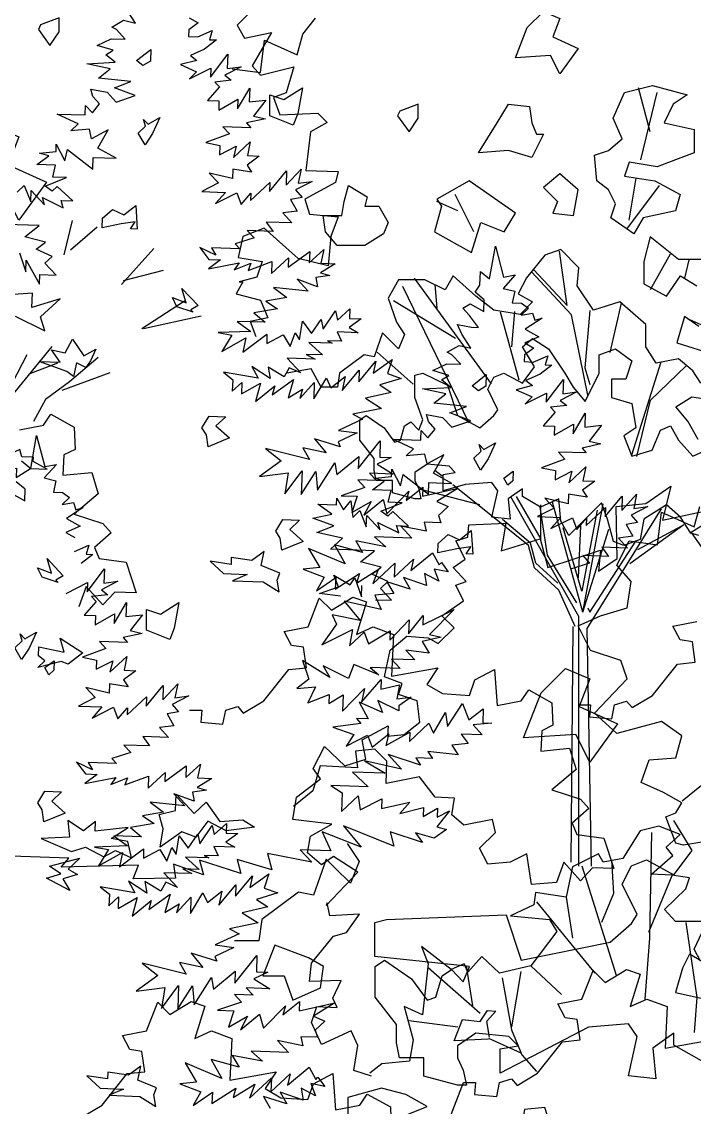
# Model space of a CAD drawing. Header units: inches. Extents: x -11 to 128, y 7 to 56.
# Drawn here: x 32.857 to 33.2, y 22.278 to 22.833 of the extents above; entities that cross this region are included whole.
import ezdxf

# ---------------------------------------------------------------- set-up
doc = ezdxf.new("R2010")
doc.units = ezdxf.units.IN
doc.header["$MEASUREMENT"] = 0
doc.layers.add('CAY', color=94, linetype='Continuous')
doc.layers.add('CAY-3', color=61, linetype='Continuous')
picture_1 = doc.add_image_def('image1.jpg', size_in_pixel=(1680, 1093))

# ---------------------------------------------------------------- blocks, each defined once
blk = doc.blocks.new('A$C76451831')
at = {"layer": 'CAY'}
for p, q in [((890.9, 1611.3), (946.3, 1586.5)), ((5943, 1269.4), (5949.7, 1306.8)), ((5949.7, 1306.8), (5958.9, 1271.5)), ((5931.9, 1262.1), (5932.4, 1277.9)), ((5932.4, 1277.9), (5943, 1269.4)), ((5972.1, 1273.8), (5958.5, 1258.4)), ((5958.9, 1271.5), (5972.1, 1273.8)), ((5926.6, 1254.1), (5931.9, 1262.1)), ((5936.7, 1245.6), (5926.6, 1254.1)), ((5958.5, 1258.4), (5971.5, 1255.2)), ((5971.5, 1255.2), (5968.8, 1242.2)), ((5912.4, 1236), (5920.7, 1241.1)), ((5920.7, 1241.1), (5936.3, 1232.4)), ((5936.3, 1232.4), (5936.7, 1245.6)), ((5968.8, 1242.2), (5979.2, 1241.8)), ((5979.2, 1241.8), (5987.1, 1236.1)), ((5920.2, 1227.6), (5912.4, 1236)), ((5930.2, 1214.1), (5920.2, 1227.6)), ((5987.1, 1236.1), (5978.7, 1228.2)), ((5978.7, 1228.2), (5991.9, 1230.5)), ((6002.6, 1224.7), (5983.6, 1212.2)), ((5991.9, 1230.5), (5994.4, 1222.3)), ((5994.4, 1222.3), (6002.6, 1224.7)), ((5906.3, 1217.6), (5922.5, 1214.3)), ((5911.3, 1206.6), (5906.3, 1217.6)), ((5922.5, 1214.3), (5930.2, 1214.1)), ((5983.6, 1212.2), (5999.1, 1203.5)), ((5921.6, 1190.3), (5911.3, 1206.6)), ((5999.1, 1203.5), (5983, 1196.4)), ((5894.8, 1185.8), (5908.2, 1193.5)), ((5908.2, 1193.5), (5921.6, 1190.3)), ((5993.3, 1190.6), (5982.6, 1182.8)), ((5983, 1196.4), (5993.3, 1190.6)), ((5900.1, 1182.9), (5894.8, 1185.8)), ((5910.1, 1172.2), (5900.1, 1182.9)), ((5982.6, 1182.8), (5982.3, 1175.1)), ((5982.3, 1175.1), (5992.7, 1174.7)), ((5992.7, 1174.7), (6009.3, 1181.8)), ((6009.3, 1181.8), (6006.2, 1171.5)), ((5878.2, 1165.1), (5894.3, 1172.7)), ((5896.6, 1159.5), (5878.2, 1165.1)), ((5894.3, 1172.7), (5910.1, 1172.2)), ((6013.9, 1171.3), (6000.4, 1160.8)), ((6006.2, 1171.5), (6013.9, 1171.3)), ((5888.2, 1154.3), (5896.6, 1159.5)), ((5898.8, 1145.8), (5888.2, 1154.3)), ((6000.4, 1160.8), (5984.3, 1153.7)), ((5984.3, 1153.7), (5991.8, 1148)), ((6007.4, 1128.9), (6026.9, 1154.9)), ((6026.9, 1154.9), (6026.3, 1138.6)), ((5866.6, 1144.2), (5898.8, 1145.8)), ((5893.1, 1138.3), (5866.6, 1144.2)), ((5879.6, 1127.9), (5893.1, 1138.3)), ((5991.8, 1148), (5973, 1143.2)), ((5973, 1143.2), (5991.3, 1134.9)), ((5983.3, 1127), (6007.8, 1139.3)), ((6007.8, 1139.3), (6007.4, 1128.9)), ((6042.3, 1140.8), (6023.3, 1131)), ((6026.3, 1138.6), (6042.3, 1140.8)), ((5916.6, 1123.9), (5879.6, 1127.9)), ((5991.3, 1134.9), (5983.3, 1127)), ((6030.9, 1125.3), (6012.2, 1123.3)), ((6023.3, 1131), (6030.9, 1125.3)), ((5435.2, 1102.7), (5443.6, 1115.3)), ((5443.6, 1115.3), (5470, 1100.6)), ((5871, 1115), (5889.4, 1111.7)), ((5873.4, 1106.8), (5871, 1115)), ((5897.8, 1116.8), (5916.6, 1123.9)), ((5921.5, 1107.8), (5897.8, 1116.8)), ((6017.4, 1117.6), (6003.8, 1102.2)), ((6012.2, 1123.3), (6017.4, 1117.6)), ((6037.9, 1092.9), (6051.8, 1116.4)), ((6051.8, 1116.4), (6051.3, 1100.6)), ((4333.2, 1082.7), (4347.4, 1101.2)), ((5407.8, 1097.4), (5435.2, 1102.7)), ((5470, 1100.6), (5471.1, 1075.2)), ((5880.8, 1098.4), (5873.4, 1106.8)), ((5889.4, 1111.7), (5899.9, 1100.4)), ((5899.9, 1100.4), (5921.5, 1107.8)), ((6003.8, 1102.2), (6016.9, 1101.8)), ((6016.5, 1091.4), (6038.3, 1103.8)), ((6016.9, 1101.8), (6016.5, 1091.4)), ((6038.3, 1103.8), (6037.9, 1092.9)), ((6051.3, 1100.6), (6070.4, 1102.6)), ((6070.4, 1102.6), (6056.2, 1084.5)), ((5420.6, 1053.6), (5427.3, 1091)), ((5427.3, 1091), (5436.5, 1055.8)), ((5864.5, 1085.8), (5864.9, 1096.7)), ((5864.9, 1096.7), (5872.8, 1088.2)), ((5872.8, 1088.2), (5880.8, 1098.4)), ((4284.9, 1039.1), (4289.6, 1076)), ((4289.6, 1076), (4326.6, 1059.5)), ((4326.6, 1059.5), (4333.2, 1082.7)), ((5856.5, 1075.7), (5832.8, 1086.9)), ((5832.8, 1086.9), (5864.5, 1085.8)), ((5848, 1067.8), (5856.5, 1075.7)), ((6069.6, 1081.4), (6048.2, 1076.7)), ((6048.2, 1076.7), (6053, 1071.1)), ((6056.2, 1084.5), (6069.6, 1081.4)), ((5458.4, 1068.9), (5457.3, 1045.7)), ((5471.1, 1075.2), (5458.4, 1068.9)), ((5869.4, 1069.8), (5848, 1067.8)), ((5871.7, 1058.8), (5869.4, 1069.8)), ((5890.7, 1069), (5871.7, 1058.8)), ((5879.1, 1048.1), (5890.7, 1069)), ((6028.7, 1064.2), (6002.1, 1054.3)), ((6053, 1071.1), (6021.3, 1072.2)), ((6021.3, 1072.2), (6028.7, 1064.2)), ((5410, 1062.2), (5420.6, 1053.6)), ((5449.8, 1058.1), (5436.1, 1042.7)), ((5436.5, 1055.8), (5449.8, 1058.1)), ((5831.4, 1044.3), (5831.6, 1052.5)), ((5831.6, 1052.5), (5841.4, 1033.6)), ((6002.1, 1054.3), (6017.8, 1051)), ((6017.8, 1051), (6017.5, 1040.6)), ((6033.2, 1037.3), (6052.4, 1055.2)), ((6052.4, 1055.2), (6049.1, 1039.5)), ((4252.7, 1043.4), (4284.9, 1039.1)), ((5436.1, 1042.7), (5449.1, 1039.5)), ((5449.1, 1039.5), (5446.4, 1026.4)), ((5457.3, 1045.7), (5490, 1048.9)), ((5490, 1048.9), (5497.4, 1024.6)), ((5809.5, 1029.2), (5823, 1039.2)), ((5812.7, 1042.3), (5831.4, 1044.3)), ((5823, 1039.2), (5812.7, 1042.3)), ((5841.4, 1033.6), (5844.6, 1046.6)), ((5844.6, 1046.6), (5873.3, 1024.3)), ((5900, 1036.5), (5879.1, 1048.1)), ((6017.5, 1040.6), (6036.4, 1050.3)), ((6036.4, 1050.3), (6033.2, 1037.3)), ((6062.7, 1039), (6048.8, 1028.6)), ((6049.1, 1039.5), (6062.7, 1039)), ((5414.3, 1029.8), (5404.2, 1038.3)), ((5413.9, 1016.7), (5414.3, 1029.8)), ((5446.4, 1026.4), (5456.8, 1026.1)), ((5456.8, 1026.1), (5464.8, 1020.4)), ((5830.8, 1028.5), (5809.5, 1029.2)), ((5827.6, 1015), (5830.8, 1028.5)), ((5873.3, 1024.3), (5873.7, 1037.4)), ((5873.7, 1037.4), (5900, 1036.5)), ((6048.8, 1028.6), (6053.9, 1020.7)), ((4728.3, 971.5), (4715.1, 1021.6)), ((4717.8, 939.8), (4736.3, 1016.3)), ((5398.3, 1025.4), (5413.9, 1016.7)), ((5464.8, 1020.4), (5456.3, 1012.5)), ((5456.3, 1012.5), (5469.5, 1014.7)), ((5469.5, 1014.7), (5472, 1006.5)), ((5497.4, 1024.6), (5470, 1001.4)), ((5768.6, 1012.1), (5768.9, 1019.8)), ((5768.9, 1019.8), (5776.6, 1006.4)), ((5776.6, 1006.4), (5785.1, 1016.5)), ((5785.1, 1016.5), (5787.1, 997.8)), ((5819.1, 1004.9), (5843.5, 1014.5)), ((5843.5, 1014.5), (5827.6, 1015)), ((6005.9, 1019.7), (6016.3, 1008.4)), ((6032.4, 1013.3), (6005.9, 1019.7)), ((6032.8, 1024.2), (6032.4, 1013.3)), ((6053.9, 1020.7), (6032.8, 1024.2)), ((6074.5, 998.7), (6093.9, 1022)), ((6093.3, 1005.7), (6110.2, 1024.2)), ((6093.9, 1022), (6093.3, 1005.7)), ((6110.2, 1024.2), (6107, 1008)), ((5480.2, 1008.9), (5461.2, 996.5)), ((5470, 1001.4), (5502.7, 990.9)), ((5472, 1006.5), (5480.2, 1008.9)), ((5741.8, 996.7), (5763.2, 1001.4)), ((5747.3, 1012.8), (5768.6, 1012.1)), ((5763.2, 1001.4), (5747.3, 1012.8)), ((5787.1, 997.8), (5795.1, 1005.7)), ((5795.1, 1005.7), (5802.6, 986.9)), ((5827.1, 999.2), (5819.1, 1004.9)), ((5832.7, 1004.4), (5827.1, 999.2)), ((5850.7, 987.9), (5832.7, 1004.4)), ((6016.3, 1008.4), (5997.4, 998.7)), ((6052.8, 988.6), (6074.8, 1009.1)), ((6074.8, 1009.1), (6074.5, 998.7)), ((6122.9, 1010.1), (6104, 1000.4)), ((6107, 1008), (6122.9, 1010.1)), ((5461.2, 996.5), (5476.8, 987.8)), ((5502.7, 990.9), (5512.2, 980.3)), ((5765.5, 988.2), (5741.8, 996.7)), ((5802.6, 986.9), (5803.1, 1000)), ((5803.1, 1000), (5818.4, 983.6)), ((5818.4, 983.6), (5815.9, 991.8)), ((5815.9, 991.8), (5839.5, 980.1)), ((5997.4, 998.7), (6024.1, 997.7)), ((6024.1, 997.7), (6012.8, 985)), ((6012.8, 985), (6037.3, 997.3)), ((6037.3, 997.3), (6042.2, 983.9)), ((6042.2, 983.9), (6053.1, 996.7)), ((6053.1, 996.7), (6052.8, 988.6)), ((6111.4, 992), (6098.2, 989.7)), ((6098.2, 989.7), (6105.9, 976.3)), ((6104, 1000.4), (6111.4, 992)), ((5476.8, 987.8), (5460.6, 980.6)), ((5460.6, 980.6), (5470.9, 974.8)), ((5512.2, 980.3), (5493.2, 963.4)), ((5746.2, 980.7), (5765.5, 988.2)), ((5775.4, 974.2), (5746.2, 980.7)), ((5839.5, 980.1), (5837.1, 988.4)), ((5837.1, 988.4), (5850.7, 987.9)), ((5470.3, 959), (5486.9, 966.1)), ((5486.9, 966.1), (5483.8, 955.8)), ((5761.9, 961.5), (5775.4, 974.2)), ((6105.9, 976.3), (6089.5, 974.1)), ((6089.5, 974.1), (6099.9, 962.9)), ((5491.5, 955.5), (5478, 945.1)), ((5483.8, 955.8), (5491.5, 955.5)), ((5493.2, 963.4), (5498.5, 950.8)), ((5812.1, 959.8), (5761.9, 961.5)), ((5795.8, 947.2), (5812.1, 959.8)), ((6078.3, 953.2), (6048.9, 954.2)), ((6048.9, 954.2), (6056.8, 945.8)), ((6070.5, 963.9), (6078.3, 953.2)), ((6099.9, 962.9), (6070.5, 963.9)), ((5498.5, 950.8), (5529.1, 946.6)), ((5529.1, 946.6), (5540.7, 911.8)), ((5819.6, 940.9), (5795.8, 947.2)), ((5808.9, 933.2), (5819.6, 940.9)), ((6056.8, 945.8), (6035.2, 938.9)), ((5485, 913.1), (5504.5, 939.2)), ((5504.5, 939.2), (5503.9, 922.9)), ((5770.8, 918.6), (5765.8, 931.9)), ((5765.8, 931.9), (5784.4, 920.9)), ((5784.4, 920.9), (5789.7, 928.8)), ((5789.7, 928.8), (5797.1, 907.3)), ((5827.2, 924.8), (5808.9, 933.2)), ((4704.6, 871.1), (4712.5, 918.7)), ((5460.9, 911.2), (5485.4, 923.5)), ((5483.7, 919.1), (5475.3, 895.9)), ((5502.7, 898.1), (5483.7, 919.1)), ((5485.4, 923.5), (5485, 913.1)), ((5519.9, 925), (5501, 915.3)), ((5501, 915.3), (5508.5, 909.6)), ((5503.9, 922.9), (5519.9, 925)), ((5749.2, 911.2), (5770.8, 918.6)), ((5797.1, 907.3), (5797.6, 920.4)), ((5818.7, 916.9), (5827.2, 924.8)), ((5831.4, 903.4), (5818.7, 916.9)), ((4701.9, 860.6), (4738.9, 910.7)), ((5508.5, 909.6), (5489.8, 907.5)), ((5489.8, 907.5), (5495.1, 901.9)), ((5516.4, 912.8), (5502.7, 898.1)), ((5540.7, 911.8), (5516.4, 912.8)), ((5773.1, 908.1), (5749.2, 911.2)), ((5812.9, 904), (5831.4, 903.4)), ((4509.3, 881.7), (4485.5, 892.2)), ((4527.8, 857.9), (4506.6, 900.2)), ((5495.1, 901.9), (5481.4, 886.5)), ((5515.5, 877.1), (5529.5, 900.7)), ((5529.5, 900.7), (5528.9, 884.8)), ((5481.4, 886.5), (5494.5, 886)), ((5494.1, 875.6), (5515.9, 888)), ((5494.5, 886), (5494.1, 875.6)), ((5515.9, 888), (5515.5, 877.1)), ((5528.9, 884.8), (5548, 886.9)), ((5548, 886.9), (5533.8, 868.8)), ((5547.3, 865.6), (5525.8, 860.9)), ((5533.8, 868.8), (5547.3, 865.6)), ((5498.9, 856.4), (5506.3, 848.5)), ((5530.6, 855.3), (5498.9, 856.4)), ((5525.8, 860.9), (5530.6, 855.3)), ((4728.3, 851.9), (4721.2, 824)), ((4760.5, 826.3), (4728.3, 851.9)), ((5506.3, 848.5), (5479.7, 838.5)), ((4608.4, 831), (4587.6, 805.5)), ((4626.9, 837.7), (4608.4, 831)), ((4634, 774), (4625.3, 835.7)), ((4647.3, 816.9), (4626.9, 837.7)), ((4728.6, 791.9), (4751.7, 832.8)), ((5479.7, 838.5), (5495.4, 835.2)), ((5495.4, 835.2), (5495.1, 824.8)), ((5495.1, 824.8), (5514, 834.6)), ((5510.8, 821.5), (5530, 839.5)), ((5514, 834.6), (5510.8, 821.5)), ((5530, 839.5), (5526.8, 823.7)), ((4645.4, 796.4), (4647.3, 816.9)), ((4721.2, 824), (4721.2, 798.4)), ((4804.6, 826.3), (4760.5, 826.3)), ((4768, 805.1), (4772.9, 825.9)), ((5540.3, 823.2), (5526.4, 812.8)), ((5526.8, 823.7), (5540.3, 823.2)), ((4547.7, 684.5), (4460.2, 805.1)), ((4504.2, 807.8), (4495.2, 791.7)), ((4529.8, 784.6), (4504.2, 807.8)), ((4587.6, 805.5), (4578.1, 787)), ((4638.7, 763.4), (4593.5, 812.2)), ((4595.8, 814.5), (4634, 774)), ((4746.8, 784.6), (4762.9, 807.8)), ((4762.9, 807.8), (4781.4, 796.4)), ((5510, 797.5), (5483.5, 803.9)), ((5483.5, 803.9), (5494, 792.7)), ((5510.4, 808.4), (5510, 797.5)), ((5531.5, 805), (5510.4, 808.4)), ((5526.4, 812.8), (5531.5, 805)), ((5552.1, 782.9), (5571.5, 806.3)), ((5570.9, 790), (5587.9, 808.4)), ((5571.5, 806.3), (5570.9, 790)), ((5587.9, 808.4), (5584.6, 792.2)), ((4442.1, 803.1), (4430.3, 782.3)), ((4472, 803.1), (4442.1, 803.1)), ((4522.3, 639.8), (4446.8, 795.6)), ((4495.2, 791.7), (4472, 803.1)), ((4485.8, 770.9), (4483.8, 797.9)), ((4663.8, 768.5), (4645.4, 796.4)), ((4721.2, 798.4), (4746.8, 784.6)), ((5494, 792.7), (5475, 782.9)), ((5530.4, 772.8), (5552.4, 793.3)), ((5552.4, 793.3), (5552.1, 782.9)), ((5600.5, 794.4), (5581.6, 784.6)), ((5584.6, 792.2), (5600.5, 794.4)), ((4430.3, 782.3), (4439.8, 754.7)), ((4507, 736.3), (4436.2, 779.1)), ((4550.6, 768.5), (4529.8, 784.6)), ((4578.1, 787), (4594.3, 777.9)), ((5475, 782.9), (5501.7, 782)), ((5501.7, 782), (5490.4, 769.2)), ((5490.4, 769.2), (5514.9, 781.5)), ((5514.9, 781.5), (5519.8, 768.2)), ((5519.8, 768.2), (5530.7, 781)), ((5530.7, 781), (5530.4, 772.8)), ((5581.6, 784.6), (5589, 776.2)), ((4580.5, 763.8), (4550.6, 768.5)), ((4571.1, 726.8), (4574.5, 766.9)), ((4594.3, 777.9), (4580.5, 763.8)), ((4659.9, 768.1), (4654, 702.8)), ((4693.7, 777.9), (4663.8, 768.5)), ((4682.7, 720.5), (4695.7, 776.4)), ((4723.6, 752.4), (4693.7, 777.9)), ((5589, 776.2), (5575.8, 773.9)), ((5575.8, 773.9), (5583.5, 760.5)), ((4439.8, 754.7), (4448.8, 741)), ((4579.1, 689), (4557.9, 766.3)), ((4657.5, 671.8), (4638.7, 763.4)), ((4767.6, 761.4), (4758.6, 731.5)), ((4783.7, 750), (4767.6, 761.4)), ((5583.5, 760.5), (5567.1, 758.4)), ((5567.1, 758.4), (5577.6, 747.1)), ((4423.7, 742.9), (4414.2, 715.4)), ((4430.3, 736.3), (4423.7, 742.9)), ((4723.6, 726.8), (4723.6, 752.4)), ((5577.6, 747.1), (5548.1, 748.2)), ((5548.1, 748.2), (5555.9, 737.5)), ((4442.1, 724.5), (4430.3, 736.3)), ((4448.8, 741), (4442.1, 724.5)), ((4758.6, 731.5), (4802.2, 717.8)), ((5534.4, 730.1), (5512.8, 723.1)), ((5526.5, 738.5), (5534.4, 730.1)), ((5555.9, 737.5), (5526.5, 738.5)), ((4402.8, 717.8), (4374.9, 696.9)), ((4414.2, 715.4), (4402.8, 717.8)), ((4458.8, 684.4), (4417.8, 720.8)), ((4735.4, 708.3), (4723.6, 726.8)), ((5472.8, 719.1), (5482.8, 705.6)), ((5491.1, 710.3), (5472.8, 719.1)), ((5518.1, 717.5), (5485.9, 718.6)), ((5485.9, 718.6), (5491.1, 710.3)), ((5512.8, 723.1), (5518.1, 717.5)), ((4707.6, 603.7), (4740.9, 709.9)), ((4728.7, 665.9), (4769.2, 705.2)), ((4760.5, 713.1), (4735.4, 708.3)), ((4777, 699.3), (4760.5, 713.1)), ((5496.3, 705.1), (5482.4, 694.7)), ((5482.8, 705.6), (5496.3, 705.1)), ((5554.2, 689.5), (5573.5, 707.4)), ((5573.1, 697), (5597.7, 714.7)), ((5573.5, 707.4), (5573.1, 697)), ((5597.3, 701.6), (5613.7, 716.9)), ((5597.7, 714.7), (5597.3, 701.6)), ((5613.7, 716.9), (5610.4, 701.1)), ((4342.7, 701.7), (4314.8, 696.9)), ((4354.1, 680.8), (4342.7, 701.7)), ((4374.9, 696.9), (4372.6, 680.8)), ((4654, 702.8), (4659.9, 684)), ((4786.1, 685.5), (4777, 699.3)), ((5482.4, 694.7), (5517.5, 701.6)), ((5517.5, 701.6), (5511.8, 693.7)), ((5511.8, 693.7), (5530.6, 701.2)), ((5527.6, 693.1), (5554.7, 703.1)), ((5530.6, 701.2), (5527.6, 693.1)), ((5554.7, 703.1), (5554.2, 689.5)), ((5626.7, 700.5), (5610, 690.2)), ((5610.4, 701.1), (5626.7, 700.5)), ((4372.6, 680.8), (4354.1, 680.8)), ((5606.7, 674.5), (5583.5, 683)), ((5583.5, 683), (5596.1, 669.4)), ((5620.8, 687.1), (5604.8, 685)), ((5604.8, 685), (5606.7, 674.5)), ((5610, 690.2), (5620.8, 687.1)), ((5596.1, 669.4), (5556.4, 673.5)), ((5556.4, 673.5), (5571.9, 662.1)), ((4713.4, 601.8), (4728.7, 665.9)), ((5571.9, 662.1), (5547.7, 658)), ((5547.7, 658), (5561, 649.3)), ((5561, 649.3), (5534.1, 644.8)), ((5534.1, 644.8), (5546.9, 634)), ((5613.2, 626.2), (5627.1, 647)), ((5627.1, 647), (5629.4, 636.5)), ((5629.4, 636.5), (5643.5, 649.2)), ((5643.5, 649.2), (5643.1, 638.3)), ((5515.2, 635.1), (5530.7, 623.7)), ((5546.9, 634), (5515.2, 635.1)), ((5586.1, 614), (5589.5, 635.2)), ((5589.5, 635.2), (5599.9, 621.2)), ((5599.9, 621.2), (5610.9, 637.2)), ((5610.9, 637.2), (5613.2, 626.2)), ((5656.2, 637.9), (5642.7, 627.9)), ((5643.1, 638.3), (5656.2, 637.9)), ((5530.7, 623.7), (5493.4, 622.2)), ((5493.4, 622.2), (5509.2, 619.4)), ((5509.2, 619.4), (5497.7, 600.8)), ((5521.7, 599.9), (5549.1, 620.3)), ((5549.1, 620.3), (5548.8, 609.9)), ((5548.8, 609.9), (5567.7, 619.6)), ((5567.7, 619.6), (5575.4, 606.2)), ((5575.4, 606.2), (5581.3, 621.9)), ((5581.3, 621.9), (5586.1, 614)), ((5629, 622.9), (5634, 612.3)), ((5652.9, 622.1), (5629, 622.9)), ((5642.7, 627.9), (5652.9, 622.1)), ((5497.7, 600.8), (5525, 616.1)), ((5525, 616.1), (5521.7, 599.9)), ((5596.8, 610.9), (5612.2, 596.8)), ((5623.5, 610), (5596.8, 610.9)), ((5618.2, 612.9), (5623.5, 610)), ((5634, 612.3), (5618.2, 612.9)), ((5612.2, 596.8), (5593.6, 597.4)), ((5593.6, 597.4), (5603.9, 592.1)), ((4491.5, 579.5), (4483.4, 586)), ((5552.8, 569.8), (5532, 583.7)), ((5532, 583.7), (5539.2, 570.3)), ((5568.7, 572), (5550.5, 583.1)), ((5550.5, 583.1), (5552.8, 569.8)), ((5574.5, 582.2), (5568.7, 572)), ((5603.9, 592.1), (5572.2, 593.2)), ((5572.2, 593.2), (5587.5, 576.3)), ((5587.5, 576.3), (5574.5, 582.2)), ((5653.7, 566.3), (5673.1, 589.7)), ((5669.9, 576.2), (5691.8, 591.7)), ((5673.1, 589.7), (5669.9, 576.2)), ((5691.8, 591.7), (5686.2, 575.6)), ((4541.2, 539.6), (4503.7, 569.7)), ((5499.6, 577.1), (5510.2, 568.6)), ((5539.2, 570.3), (5499.6, 577.1)), ((5554.9, 551.2), (5579.5, 568.9)), ((5579.5, 568.9), (5573.3, 547.8)), ((5602.3, 546.8), (5616.7, 570.3)), ((5616.7, 570.3), (5621.8, 559.3)), ((5621.8, 559.3), (5638.1, 572.3)), ((5634.8, 556.1), (5654.2, 579.4)), ((5638.1, 572.3), (5634.8, 556.1)), ((5654.2, 579.4), (5653.7, 566.3)), ((5701.9, 570.1), (5677.6, 562.8)), ((5686.2, 575.6), (5701.9, 570.1)), ((4534.5, 546.7), (4466.9, 564.4)), ((5510.2, 568.6), (5509.7, 555.5)), ((5509.7, 555.5), (5520.5, 565.5)), ((5520.5, 565.5), (5520, 552.4)), ((5520, 552.4), (5541.7, 564.8)), ((5541.7, 564.8), (5536, 543.7)), ((5536, 543.7), (5557.9, 561.5)), ((5557.9, 561.5), (5554.9, 551.2)), ((5573.3, 547.8), (5589.5, 557.7)), ((5586.4, 547.4), (5602.9, 565.4)), ((5589.5, 557.7), (5586.4, 547.4)), ((5602.9, 565.4), (5602.3, 546.8)), ((5677.6, 562.8), (5690.5, 554.2)), ((4647.3, 419.7), (4569.9, 556)), ((4575.8, 556.2), (4604.1, 507.8)), ((4602.9, 544.4), (4611.2, 489.7)), ((4604.1, 507.8), (4604.1, 546.7)), ((4651.6, 424.8), (4617.3, 549.9)), ((4651.6, 424.8), (4675, 548.1)), ((5690.5, 554.2), (5661.2, 547.5)), ((5661.2, 547.5), (5679.4, 536)), ((4589.9, 500.7), (4541.2, 539.6)), ((4668.2, 540.8), (4650.5, 448.4)), ((4656.8, 405.9), (4741.3, 542.4)), ((5679.4, 536), (5647, 529.4)), ((5683.6, 539.8), (5680.1, 515.6)), ((4592.3, 503.1), (4560.4, 530.2)), ((4650.5, 448.4), (4629.2, 520.8)), ((4646.9, 463.7), (4649.3, 523.1)), ((4705.1, 479.9), (4766.8, 524.3)), ((4714.5, 496), (4764.5, 523.1)), ((5657.7, 523.6), (5630.5, 510.9)), ((5647, 529.4), (5657.7, 523.6)), ((4651.6, 424.8), (4681.2, 519.2)), ((5651.7, 507.9), (5630, 497.8)), ((5630.5, 510.9), (5651.7, 507.9)), ((5680.1, 515.6), (5652.4, 515.6)), ((4596.6, 475.1), (4589.9, 500.7)), ((4598.2, 480.3), (4592.3, 503.1)), ((4659.9, 424.8), (4712.2, 505.4)), ((5632.6, 492.3), (5603.4, 501.4)), ((5603.4, 501.4), (5616.4, 485.1)), ((5630, 497.8), (5632.6, 492.3)), ((5653, 467.5), (5678.1, 498.8)), ((5678.1, 498.8), (5677.5, 480.3)), ((4611.2, 489.7), (4644.6, 435.4)), ((5597.6, 477.6), (5547.3, 490.2)), ((5547.3, 490.2), (5565.4, 476)), ((5589.9, 491), (5597.6, 477.6)), ((5616.4, 485.1), (5589.9, 491)), ((4624.5, 449.6), (4596.6, 475.1)), ((4623.3, 457.8), (4598.2, 480.3)), ((5565.4, 476), (5540.7, 458.3)), ((5606.8, 442.8), (5626.5, 473.9)), ((5626.5, 473.9), (5628.7, 460.7)), ((5628.7, 460.7), (5653.5, 481.1)), ((5653.5, 481.1), (5653, 467.5)), ((5690.6, 479.8), (5674.5, 472.2)), ((5674.5, 472.2), (5692.6, 461.1)), ((5677.5, 480.3), (5690.6, 479.8)), ((5540.7, 458.3), (5573.1, 462.6)), ((5569.5, 438.7), (5589, 464.8)), ((5573.1, 462.6), (5569.5, 438.7)), ((5589, 464.8), (5588.1, 438)), ((5588.1, 438), (5604.8, 464.2)), ((5604.8, 464.2), (5606.8, 442.8)), ((5665.9, 462.1), (5673.8, 453.6)), ((5692.6, 461.1), (5665.9, 462.1)), ((4643, 408.3), (4624.5, 449.6)), ((5660.4, 445.9), (5633.3, 436.5)), ((5652.5, 454.4), (5660.4, 445.9)), ((5673.8, 453.6), (5652.5, 454.4)), ((5707.5, 431.2), (5726.6, 446.4)), ((5726.6, 446.4), (5726.2, 435.9)), ((5633.3, 436.5), (5651.9, 435.8)), ((5651.9, 435.8), (5645.8, 417.4)), ((5685.6, 416.1), (5710.5, 441.5)), ((5710.5, 441.5), (5707.5, 431.2)), ((5726.2, 435.9), (5766.8, 445)), ((5766.8, 445), (5742.3, 429.9)), ((4657.5, 429.5), (4659.9, 424.8)), ((5645.8, 417.4), (5667.5, 429.8)), ((5659.3, 414.3), (5681.2, 432.1)), ((5667.5, 429.8), (5659.3, 414.3)), ((5681.2, 432.1), (5685.6, 416.1)), ((5742.3, 429.9), (5755.2, 424.1)), ((5755.2, 424.1), (5744.5, 414)), ((4638.3, 140.1), (4640.6, 408.3)), ((4647.3, 135.4), (4647.3, 419.7)), ((5744.5, 414), (5746.9, 405.8)), ((4661.5, 135.4), (4656.8, 405.9)), ((5701.4, 401.9), (5714.1, 388.3)), ((5730.2, 395.9), (5701.4, 401.9)), ((5746.9, 405.8), (5727.9, 406.4)), ((5727.9, 406.4), (5730.2, 395.9)), ((5650.1, 385.1), (5657.8, 371.7)), ((5684.3, 378.5), (5650.1, 385.1)), ((5714.1, 388.3), (5671.6, 389.8)), ((5671.6, 389.8), (5684.3, 378.5)), ((5596.3, 376.6), (5609.2, 354.8)), ((5638.3, 358.8), (5596.3, 376.6)), ((5625.9, 380.5), (5638.3, 358.8)), ((5657.8, 371.7), (5625.9, 380.5)), ((5712.8, 351.2), (5737.6, 371.6)), ((5737.6, 371.6), (5745.2, 357.8)), ((5669.7, 336.4), (5694.5, 359.5)), ((5694, 343.7), (5716, 364.2)), ((5694.5, 359.5), (5694, 343.7)), ((5716, 364.2), (5712.8, 351.2)), ((5745.2, 357.8), (5747.6, 360.4)), ((5747.6, 360.4), (5755.4, 349.7)), ((5609.2, 354.8), (5590.5, 352.7)), ((5590.5, 352.7), (5614.2, 343.7)), ((5626.9, 330.2), (5654.2, 347.8)), ((5651.2, 337), (5675.7, 352.5)), ((5654.2, 347.8), (5651.2, 337)), ((5675.7, 352.5), (5669.7, 336.4)), ((5744.6, 339.2), (5728.6, 347.9)), ((5728.6, 347.9), (5730.8, 334.2)), ((5755.4, 349.7), (5739.6, 353)), ((5739.6, 353), (5744.6, 339.2)), ((5614.2, 343.7), (5605.5, 328.2)), ((5605.5, 328.2), (5627.4, 343.3)), ((5627.4, 343.3), (5626.9, 330.2)), ((5712.1, 329.9), (5685.6, 338.5)), ((5685.6, 338.5), (5693.3, 325.1)), ((5730.8, 334.2), (5704.4, 343.3)), ((5704.4, 343.3), (5712.1, 329.9))]:
    blk.add_line(p, q, dxfattribs=at)
for points in [[(5680.9, 1583.6), (5655.6, 1558.3), (5664.1, 1543.5), (5694.7, 1549.8), (5672.5, 1511.9), (5682, 1501.3), (5720, 1510.8), (5711.5, 1481.3), (5696.8, 1476), (5704.1, 1456), (5747.4, 1458.1), (5757.9, 1447.5), (5738.9, 1437), (5733.7, 1392.7), (5770.6, 1391.6), (5767.4, 1379), (5732.6, 1360), (5737.9, 1343.1), (5770.6, 1340), (5762.2, 1317.8), (5759, 1284.1), (5725.2, 1292.5), (5686.2, 1327.3), (5662, 1317.8), (5656.7, 1293.6), (5684.1, 1289.3), (5677.8, 1271.4), (5657.7, 1266.1), (5662, 1266.1), (5654.6, 1252.4), (5682, 1245), (5690.4, 1225), (5670.4, 1220.8), (5676.7, 1203.9)], [(530, 749.3), (509.9, 755.6), (514.2, 784.1), (506.8, 800.9), (473, 785.1), (461.4, 810.4), (467.7, 828.4), (490.9, 827.3), (485.7, 837.9), (495.2, 857.9), (459.3, 856.8), (461.4, 877.9), (486.7, 908.5), (501.5, 912.7), (516.3, 933.8), (482.5, 931.7), (479.3, 946.5), (478.3, 943.3), (514.2, 981.3), (486.7, 999.2), (473, 989.7), (457.2, 1003.4), (460.4, 1022.4), (484.6, 1036.1), (440.3, 1041.4), (444.5, 1066.7), (472, 1087.8), (463.5, 1099.4), (476.2, 1124.7), (499.4, 1102.6), (523.6, 1110), (519.4, 1132.1), (549, 1147.9), (547.9, 1136.3), (566.9, 1138.4), (584.8, 1152.1), (581.7, 1176.4), (560.6, 1183.8), (564.8, 1196.4), (544.7, 1203.8), (551.1, 1234.4), (570.1, 1250.2), (594.3, 1248.1), (605.9, 1241.8), (623.8, 1259.7), (610.1, 1273.4), (634.4, 1290.3), (625.9, 1308.2), (637.6, 1312.5), (622.8, 1328.3), (636.5, 1337.8), (625.9, 1358.9), (639.7, 1363.1), (640.7, 1376.8), (682.9, 1378.9), (677.6, 1347.3), (721.9, 1361), (730.4, 1328.3), (790.5, 1348.3), (788.4, 1324.1), (809.5, 1338.8), (808.4, 1397.9), (842.2, 1401.1), (870.6, 1421.1), (861.1, 1382.1), (908.6, 1392.6)], [(907.6, 1376.8), (893.8, 1368.4), (905.4, 1351.5)], [(5467.9, 1335.7), (5458.4, 1296.7)], [(5496.4, 1328.4), (5465.8, 1302)], [(5560.7, 1304.1), (5523.8, 1263)], [(5571.3, 1278.8), (5525.9, 1267.2)], [(5595.5, 1244), (5547, 1212.3)], [(5614.5, 1227.1), (5549.1, 1212.3)], [(4005.7, 761.9), (4039.5, 744.9), (4034.6, 760.9), (4056.7, 781.5), (4024.6, 771.7), (4025.2, 788), (3998.4, 786.2)], [(4010.4, 833.9), (4017.9, 812.3), (4018.3, 825.4), (4033.2, 798.2), (4033.6, 809), (4052.2, 808.4), (4039.5, 822), (4047.9, 829.8), (4029.6, 838.2), (4040.3, 846), (4016.5, 852.2), (4032.8, 864.8), (3982.6, 866.6)], [(4007.9, 902.9), (4015.9, 910.7), (4023.4, 891.9), (4023.8, 905), (4039.1, 888.6), (4036.7, 896.9), (4060.3, 885.2), (4057.8, 893.4), (4071.4, 892.9), (4053.4, 909.4), (4047.8, 904.2), (4039.8, 909.9), (4064.2, 919.5), (4048.4, 920), (4051.5, 933.5), (4030.3, 934.3), (4043.8, 944.2), (4033.4, 947.3), (4052.1, 949.4), (4052.4, 957.5), (4062.1, 938.6), (4065.3, 951.6), (4094, 929.3), (4094.4, 942.4), (4120.7, 941.5), (4099.8, 953.1), (4111.4, 974), (4092.5, 963.8), (4090.1, 974.8), (4068.8, 972.8), (4077.2, 980.7), (4053.6, 991.9), (4085.3, 990.8), (4085.6, 1001.7), (4093.5, 993.3), (4101.6, 1003.4), (4094.2, 1011.8), (4091.7, 1020.1), (4110.2, 1016.7), (4120.7, 1005.5), (4142.2, 1012.9), (4118.5, 1021.8), (4137.3, 1028.9), (4100.3, 1032.9), (4113.8, 1043.3), (4087.3, 1049.2), (4119.5, 1050.8), (4109, 1059.4), (4117.3, 1064.5), (4098.9, 1070.1), (4115, 1077.7), (4130.9, 1077.2), (4120.8, 1088), (4115.5, 1090.9), (4128.9, 1098.6), (4142.4, 1095.4), (4132.1, 1111.6)], [(4203.8, 1101.4), (4214, 1095.6), (4203.3, 1087.8), (4203, 1080.1), (4213.4, 1079.7), (4230, 1086.9), (4226.9, 1076.5), (4234.6, 1076.3), (4221.1, 1065.9), (4205, 1058.7), (4212.5, 1053), (4193.8, 1048.2), (4212, 1039.9), (4204.1, 1032), (4228.5, 1044.3), (4228.1, 1033.9), (4247.6, 1060), (4247.1, 1043.7), (4263, 1045.8), (4244.1, 1036.1), (4251.6, 1030.3), (4232.9, 1028.3), (4238.2, 1022.7), (4224.5, 1007.3), (4237.6, 1006.8), (4237.3, 996.4), (4259, 1008.8), (4258.6, 997.9), (4272.6, 1021.5), (4272, 1005.6), (4291.1, 1007.7), (4276.9, 989.6), (4290.4, 986.4), (4268.9, 981.7), (4273.7, 976.1), (4242, 977.2), (4249.5, 969.2), (4222.8, 959.3), (4238.6, 956), (4238.2, 945.6), (4257.1, 955.4), (4254, 942.3), (4273.2, 960.2), (4269.9, 944.5), (4283.5, 944), (4269.5, 933.6), (4274.7, 925.7), (4253.5, 929.2), (4253.1, 918.3), (4226.6, 924.7), (4237.1, 913.4), (4218.2, 903.7), (4244.9, 902.7), (4233.5, 890), (4258, 902.3), (4263, 889), (4273.8, 901.7), (4273.5, 893.6), (4295.6, 914.1), (4295.2, 903.7), (4314.6, 927.1), (4314, 910.8), (4331, 929.2), (4327.7, 913), (4343.6, 915.2), (4324.7, 905.4), (4332.1, 897), (4318.9, 894.7), (4326.6, 881.3), (4310.2, 879.2), (4320.7, 867.9), (4291.3, 868.9), (4299.1, 858.2), (4269.6, 859.3), (4277.5, 850.8), (4256, 843.9), (4261.2, 838.3), (4229.1, 839.4), (4234.2, 831), (4215.9, 839.8), (4225.9, 826.3), (4239.5, 825.9), (4225.5, 815.5), (4260.6, 822.4), (4254.9, 814.4), (4273.8, 821.9), (4270.8, 813.9), (4297.8, 823.8), (4297.4, 810.2), (4316.6, 828.2), (4316.2, 817.7), (4340.9, 835.5), (4340.4, 822.3), (4356.8, 837.6), (4353.5, 821.9), (4369.8, 821.3), (4353.1, 811), (4363.9, 807.9), (4348, 805.8), (4349.9, 795.3), (4326.6, 803.8), (4339.3, 790.2), (4299.5, 794.3), (4315, 782.9), (4290.8, 778.7), (4304.1, 770.1), (4277.2, 765.6), (4290, 754.7), (4258.3, 755.8), (4273.8, 744.4), (4236.6, 743), (4252.3, 740.2), (4240.8, 721.6), (4268.1, 736.9), (4264.8, 720.7), (4292.2, 741.1), (4291.9, 730.6), (4310.8, 740.4), (4318.5, 727), (4324.5, 742.7), (4329.2, 734.8), (4332.6, 756), (4343, 742), (4354, 757.9), (4356.3, 747), (4370.2, 767.8), (4372.6, 757.3), (4386.6, 770), (4386.2, 759.1), (4399.3, 758.6), (4385.9, 748.7), (4396.1, 742.9), (4372.1, 743.7), (4377.2, 733.1), (4361.3, 733.7), (4366.6, 730.8), (4339.9, 731.7), (4355.3, 717.6), (4336.8, 718.2), (4347, 712.9), (4315.3, 714), (4330.6, 697.1), (4317.6, 703), (4311.9, 692.8), (4293.7, 703.8), (4295.9, 690.6), (4275.1, 704.5), (4282.3, 691.1), (4242.7, 697.9), (4253.3, 689.4), (4252.8, 676.3), (4263.6, 686.3), (4263.1, 673.2), (4284.9, 685.6), (4279.1, 664.5), (4301.1, 682.3), (4298, 672), (4322.6, 689.7), (4316.4, 668.6), (4332.6, 678.5), (4329.6, 668.1), (4346.1, 686.1), (4345.4, 667.6), (4359.8, 691.1), (4364.9, 680), (4381.2, 693.1), (4377.9, 676.9), (4397.3, 700.2), (4396.8, 687.1), (4416.2, 710.4), (4413, 696.9), (4434.9, 712.5), (4429.3, 696.4), (4445, 690.8), (4420.7, 683.5), (4433.6, 674.9), (4404.3, 668.2), (4422.5, 656.7), (4390.1, 650.1), (4400.8, 644.3), (4373.6, 631.7), (4394.8, 628.7), (4373.2, 618.6), (4375.7, 613), (4346.5, 622.2), (4359.6, 605.9), (4333, 611.8), (4340.7, 598.4), (4290.4, 611), (4308.5, 596.8), (4283.9, 579.1), (4316.2, 583.4), (4312.6, 559.5), (4332.1, 585.5), (4331.2, 558.8), (4348, 585), (4349.9, 563.6), (4369.6, 594.7), (4371.9, 581.4), (4396.6, 601.9), (4396.1, 588.3), (4421.2, 619.6), (4420.6, 601), (4433.7, 600.6), (4417.6, 593), (4435.8, 581.9), (4409.1, 582.8), (4416.9, 574.4), (4395.7, 575.2), (4403.5, 566.7), (4376.5, 557.2), (4395, 556.6), (4388.9, 538.2), (4410.7, 550.6), (4402.4, 535), (4424.3, 552.8), (4428.8, 536.8), (4453.7, 562.3), (4450.6, 551.9), (4469.7, 567.1), (4469.3, 556.7), (4510, 565.7), (4485.4, 550.7), (4498.4, 544.8), (4487.6, 534.8), (4490, 526.5), (4471, 527.2), (4473.4, 516.7), (4444.6, 522.7), (4457.2, 509.1), (4414.7, 510.6), (4427.4, 499.2), (4393.2, 505.9), (4400.9, 492.5), (4369.1, 501.3), (4381.4, 479.5), (4339.5, 497.3), (4352.3, 475.6), (4333.6, 473.5), (4357.4, 464.5), (4348.7, 449), (4370.5, 464.1), (4370, 450.9), (4397.4, 468.6), (4394.3, 457.8), (4418.8, 473.3), (4412.8, 457.1), (4437.7, 480.3), (4437.1, 464.5), (4459.1, 485), (4455.9, 472), (4480.7, 492.4), (4488.3, 478.5), (4490.7, 481.2), (4498.5, 470.5), (4482.7, 473.7), (4487.7, 460), (4471.7, 468.7), (4473.9, 455), (4447.5, 464.1), (4455.2, 450.7), (4428.8, 459.3), (4436.5, 445.9), (4415.1, 443.9), (4422.2, 427.8), (4380, 437), (4398.2, 415), (4366.3, 421.6), (4371.3, 411), (4354.7, 387.5), (4389.7, 404.9), (4386.3, 386.4), (4402.7, 401.7), (4407.7, 388.4), (4432.3, 403.4), (4431.9, 392.6), (4454, 415.8), (4453.4, 400), (4470, 420.7), (4469.7, 410.3), (4505.2, 427.6), (4477.4, 399.1), (4490.4, 396), (4469, 391.3), (4476.7, 377.8), (4450.1, 381.5), (4460.6, 370.2), (4433.8, 371.2), (4443.9, 360.4), (4409.5, 361.6), (4419.6, 353.1), (4391, 365), (4385, 349.3), (4356.1, 363.5), (4363.8, 350.1), (4332.7, 369.7), (4339.7, 348.2), (4326.2, 337.8), (4347.6, 339.7), (4338.8, 321.5), (4363.1, 331), (4362.7, 320.6), (4379, 330.5), (4378.3, 311.9), (4403.2, 337.8), (4400, 322), (4422.2, 348), (4421.8, 337.1), (4443.2, 341.8), (4440, 326.1), (4456.3, 327.8), (4442.4, 317.8), (4442.2, 312.4), (4418.6, 324.1), (4423.6, 310.3), (4397.2, 322.1), (4407.5, 303.2), (4394.3, 303.7), (4399.1, 298), (4367.2, 293.7), (4391, 285.2), (4382.3, 271.9), (4406.8, 284.6), (4411.8, 270.9), (4430.9, 286.1), (4427.7, 273), (4455, 287.9), (4454.6, 277.5), (4476.6, 298.1), (4481.7, 287), (4495.6, 310.5), (4497.8, 294.6), (4514.6, 320.8), (4522.1, 301.9), (4538.4, 314.5), (4537.8, 298.6), (4548.2, 298.3), (4526.8, 296.3), (4537.3, 285.1), (4513.3, 285.9), (4521.1, 275.2), (4502.5, 273.1), (4509.8, 262), (4475.5, 265.9), (4480.6, 258), (4461.6, 258.7), (4466.8, 250.4), (4430.1, 262.5), (4445.3, 245.7), (4403.1, 255.3), (4426.6, 241.3), (4389.5, 242.6), (4407.5, 225.7), (4364.9, 227.2), (4377.8, 219), (4377, 197.7), (4396.2, 215.6), (4398.4, 199.7), (4422.9, 212), (4422.5, 201.1), (4454.9, 208.2), (4443.6, 195.4), (4470.5, 202.2), (4470.2, 191.8), (4486.4, 201.6), (4486, 191.2), (4499.9, 198.4), (4485.6, 180.3), (4496.4, 177.2), (4482.5, 167.3), (4461.4, 173.5), (4469.1, 162.3), (4432.4, 174.5), (4436.8, 158), (4379.2, 181.3), (4399.6, 157), (4354.9, 174.5), (4365, 152.8), (4330.2, 154), (4343.3, 140), (4292.9, 149.9), (4297.7, 131.1), (4258.2, 142.9), (4262.6, 126.9), (4215.6, 142.2), (4220, 125.7), (4186, 137.8), (4188.1, 121.8), (4140.1, 120.8), (4146.1, 136.4), (4058.1, 134.1), (4066.6, 144.6), (3967.9, 148.1)], [(5444.7, 1192.3), (5399.3, 1136.4)], [(5416.2, 1182.8), (5388.8, 1130.1)], [(5497.4, 1179.7), (5464.7, 1152.2), (5437.3, 1132.2), (5423.6, 1106.9)], [(5451, 1173.3), (5418.3, 1160.7)], [(5456.3, 1142.7), (5511.1, 1162.8)], [(5963.8, 1034.3), (5959.1, 1042.6), (5969.8, 1050.4), (5969.4, 1039.5), (5963.8, 1034.3)], [(904.4, 880), (897, 893.7), (911.8, 925.4), (875.9, 925.4), (863.3, 939.1), (887.5, 962.3), (891.7, 975), (871.7, 978.1), (848.5, 979.2), (872.7, 1000.3), (865.4, 1009.8), (881.2, 1024.5), (856.9, 1034), (835.8, 1028.7), (815.8, 997.1), (793.6, 992.9), (788.4, 1002.4), (758.8, 987.6), (751.5, 952.8), (716.7, 958.1), (714.5, 944.4), (688.2, 931.7), (732.5, 927.5), (740.9, 913.8), (711.4, 874.8), (675.5, 866.3), (655.5, 885.3), (639.7, 867.4), (635.4, 876.9), (620.7, 870.5), (586.9, 896.9), (594.3, 876.9), (588, 818.9), (566.9, 828.4), (577.4, 790.4), (573.2, 766.1), (541.6, 763), (527.9, 752.4)], [(848.5, 1026.6), (846.4, 906.4), (841.1, 836.8)], [(803.1, 995), (805.2, 957), (791.5, 924.3)], [(769.4, 988.7), (808.4, 864.2)], [(871.7, 977.1), (845.3, 912.7)], [(751.5, 952.8), (758.8, 906.4)], [(717.7, 947.5), (784.2, 866.3)], [(887.5, 924.3), (900.2, 838.9), (897, 798.8)], [(594.3, 872.7), (653.4, 821)], [(634.4, 741.9), (648.1, 741.9), (647, 728.2), (672.4, 726.1), (675.5, 741.9), (689.2, 746.1), (695.6, 738.7), (718.8, 752.4), (747.2, 788.3), (767.3, 790.4), (764.1, 813.6), (750.4, 815.7), (742, 831.5), (769.4, 836.8), (782, 869.5), (795.8, 855.8), (820, 870.5), (835.8, 865.3), (824.2, 828.4), (843.2, 836.8), (866.4, 828.4), (864.3, 780.9), (917, 790.4)], [(637.6, 874.8), (644.9, 829.4)], [(699.8, 868.4), (689.2, 805.2)], [(711.4, 874.8), (746.2, 842.1)], [(678.7, 861.1), (689.2, 802), (700.8, 773.5), (717.7, 754.5)], [(5441.4, 818.5), (5436.7, 826.9), (5447.4, 834.6), (5447, 823.8), (5441.4, 818.5)], [(662.9, 791.4), (623.8, 789.3), (633.3, 813.6), (653.4, 811.5), (661.8, 824.1), (671.3, 823.1), (660.8, 811.5), (663.9, 793.6)], [(572.2, 812.5), (628.1, 805.2)], [(662.9, 792.5), (699.8, 775.6)], [(720.9, 623.7), (720.9, 624.8), (700.8, 659.6), (723, 669.1), (733.5, 693.4), (727.2, 713.4), (704, 711.3), (699.8, 687), (682.9, 690.2), (663.9, 677.5), (651.3, 682.8), (655.5, 700.7), (629.1, 691.2), (618.6, 700.7), (634.4, 741.9)], [(4783.7, 512.1), (4774.7, 514.5), (4762.9, 533), (4746.8, 546.7), (4721.2, 530.6), (4716.9, 507.4), (4698.4, 500.7), (4686.6, 505), (4679.9, 530.6), (4672.9, 549.1), (4656.8, 533), (4635.9, 512.1), (4626.9, 528.2), (4624.5, 553.8), (4603.7, 544.4), (4582.9, 556.2), (4582.9, 565.2), (4566.7, 553.8), (4569.1, 530.6), (4548.3, 533), (4554.9, 562.8), (4548.3, 572.3), (4518, 569.9), (4492.8, 562.8), (4492.8, 581.3), (4506.6, 583.7), (4499.5, 590.8), (4474.4, 593.1), (4460.6, 583.7), (4460.6, 574.6), (4464.9, 565.2), (4467.3, 553.8), (4460.6, 553.8), (4435.1, 560.5), (4435.1, 574.6), (4416.6, 574.6), (4414.2, 586), (4414.2, 599.8), (4398.1, 620.6), (4398.1, 643.8), (4405.2, 648.6), (4425.6, 634.4), (4437.4, 618.3), (4444.1, 620.6), (4448.8, 636.8), (4455.9, 641.5), (4464.9, 632), (4469.6, 643.8), (4460.6, 669), (4460.6, 694.6), (4469.6, 696.9), (4497.6, 683.2), (4509, 648.6), (4534.5, 634.4), (4550.6, 648.6), (4554.9, 655.2), (4543.5, 678.5), (4550.6, 692.2), (4562, 696.9), (4582.9, 685.5), (4596.6, 704), (4582.9, 726.8), (4594.3, 736.3), (4612.7, 724.5), (4631.2, 696.9), (4640.6, 680.8), (4654.4, 664.7), (4670.5, 696.9), (4670.5, 717.8), (4689, 724.5), (4707.5, 710.7), (4700.8, 689.9), (4684.3, 689.9), (4684.3, 669), (4707.5, 662.3), (4712.2, 634.4), (4698.4, 625.4), (4707.5, 602.2), (4730.7, 609.2), (4740.1, 632), (4751.5, 636.8), (4760.5, 620.6), (4777, 602.2), (4806.9, 615.9)]]:
    blk.add_lwpolyline(points, dxfattribs=at)
for points in [[(5431.9, 1558.7), (5429.3, 1553.4), (5442.5, 1535), (5453, 1550.8), (5453, 1566.7)], [(5351.5, 1415.3), (5379.2, 1443), (5406.9, 1431.1), (5395, 1399.4), (5438.6, 1379.6), (5406.9, 1336.1), (5391, 1367.8), (5331.7, 1363.8)], [(722.8, 1185.8), (750.5, 1213.5), (778.2, 1201.7), (766.3, 1170), (809.9, 1150.2), (778.2, 1106.6), (762.4, 1138.3), (703, 1134.3)], [(5922.9, 1147.7), (5939.2, 1160.3), (5938.7, 1147.1), (5930.4, 1142)], [(4588.5, 1090.3), (4606.9, 1108.8), (4625.4, 1100.8), (4617.5, 1079.7), (4646.5, 1066.5), (4625.4, 1037.5), (4614.9, 1058.6), (4575.3, 1055.9)], [(5925, 1065.1), (5933.4, 1073), (5931, 1080.8), (5936.2, 1075.1), (5949.6, 1082.8), (5941.3, 1064.5), (5932.7, 1051.7)], [(4143.6, 1052.7), (4159.9, 1065.3), (4159.5, 1052.2), (4151.1, 1047)], [(4295.5, 989.9), (4295.5, 1013.7), (4311.3, 1008.4), (4332.5, 1021.6), (4327.2, 992.6), (4321.9, 979.4)], [(4709.9, 855.3), (4683.5, 873.8), (4688.8, 889.6), (4680.8, 905.5), (4667.6, 916), (4665, 945.1), (4680.8, 950.3), (4696.7, 963.5), (4686.1, 987.3), (4699.3, 1016.3), (4731, 1024.3), (4770.6, 1013.7), (4754.7, 1003.1), (4744.2, 982), (4778.5, 974.1), (4778.5, 947.7), (4757.4, 939.8), (4736.3, 931.9), (4704.6, 937.1), (4699.3, 921.3), (4733.6, 916), (4762.7, 900.2), (4757.4, 881.7), (4720.4, 873.8)], [(4443.3, 995.2), (4440.7, 989.9), (4453.9, 971.5), (4464.4, 987.3), (4464.4, 1003.1)], [(4554.1, 982), (4567.3, 1003.1), (4591.1, 1000.5), (4593.7, 982), (4599, 968.8), (4606.9, 968.8), (4593.7, 942.4), (4567.3, 950.3), (4533, 947.7)], [(4145.7, 970.1), (4154.1, 978), (4151.7, 985.8), (4156.9, 980.2), (4170.4, 987.9), (4162, 969.6), (4153.4, 956.7)], [(5923.9, 955.9), (5916.2, 956.2), (5921.4, 964.1), (5905.5, 962), (5884.1, 957.3), (5884.4, 968.1), (5895.7, 978.2), (5908.6, 972.3), (5922.1, 982.7)], [(4562.1, 857.9), (4575.3, 879), (4522.5, 916), (4485.5, 894.9), (4490.8, 887), (4482.9, 857.9), (4525.1, 834.2), (4535.7, 868.5)], [(4641.2, 876.4), (4646.5, 905.5), (4625.4, 923.9), (4606.9, 908.1), (4622.8, 892.2), (4617.5, 879)], [(4403.7, 887), (4419.5, 887), (4430.1, 868.5), (4424.8, 855.3), (4403.7, 842.1), (4372, 842.1), (4358.8, 857.9), (4356.2, 876.4), (4377.3, 876.4), (4380, 892.2), (4385.2, 910.7), (4406.4, 897.5)], [(5552.4, 869.2), (5552.4, 892.9), (5568.2, 887.7), (5589.3, 900.9), (5584, 871.8), (5578.8, 858.6)], [(4144.6, 860.9), (4136.9, 861.2), (4142.2, 869.2), (4126.3, 867), (4104.8, 862.3), (4105.2, 873.2), (4116.4, 883.2), (4129.3, 877.3), (4142.8, 887.7)], [(5402.6, 849.4), (5411, 857.2), (5408.6, 865), (5413.8, 859.4), (5427.2, 867.1), (5418.9, 848.8), (5410.3, 835.9)], [(4208.2, 766.2), (4189.8, 772.3), (4184.7, 782.9), (4200.4, 776.9), (4195.5, 793.4), (4213.9, 773.7), (4205.6, 769)], [(4064.6, 698.7), (4032.9, 710.2), (4056.9, 709.4), (4046.9, 723.3), (4062.7, 720.1), (4070.9, 735.6), (4083.8, 716.6), (4097.3, 724.3), (4091.3, 710.9), (4086.1, 703.4), (4075.4, 708.7), (4072.1, 693)], [(5433.8, 664.7), (5428.6, 672.6), (5436.8, 685.9), (5455.8, 685.2), (5444.5, 674.7), (5459.9, 661), (5435.5, 651)], [(4223.4, 626.6), (4218.2, 634.5), (4226.4, 647.8), (4245.4, 647.1), (4234.2, 636.7), (4249.6, 623), (4225.2, 612.9)], [(4013.2, 601.7), (4010.8, 609.9), (4000.2, 604.8), (3978.6, 608.3), (3991.7, 594.7), (3967.4, 587.4), (4007.3, 588.7), (4006.9, 577.9), (4023.2, 588.2), (4042.2, 587.5), (4026.2, 596.2), (4026.3, 601.2)], [(5441.9, 600.5), (5476.7, 609.7), (5463.1, 597), (5473.8, 591.2), (5457.3, 586.3), (5465, 572.9), (5438.7, 587), (5454.8, 591.9)], [(4307.3, 508.9), (4302.2, 516.8), (4310.3, 530.1), (4329.4, 529.4), (4318.1, 518.9), (4333.5, 505.2), (4309.1, 495.2)], [(4054.6, 458.4), (4036.2, 464.5), (4031.1, 475.1), (4046.8, 469.1), (4041.9, 485.6), (4060.3, 465.9), (4052, 461.2)], [(4303.8, 461), (4306.8, 469), (4285.8, 477.9), (4289, 493.7), (4275.1, 483.3), (4251.6, 486.8), (4251.4, 479.1), (4227.5, 482.7), (4242.8, 468.5), (4269.5, 467.6), (4253, 460.5), (4287.8, 459.2), (4306, 447.7)], [(4032, 374.8), (4032.4, 385.2), (4061.2, 379.2), (4056.8, 395.2), (4082.5, 378.5), (4066.1, 365.4), (4058.1, 368.4), (4031.6, 361.7), (4039.5, 369.1)], [(5560.6, 340.2), (5563.6, 348.2), (5542.6, 357.1), (5545.9, 372.9), (5532, 362.5), (5508.5, 366), (5508.2, 358.3), (5484.4, 361.9), (5499.7, 347.7), (5526.4, 346.8), (5509.9, 339.7), (5544.7, 338.5), (5562.9, 327)], [(4174.2, 178.1), (4169.4, 194.1), (4188.1, 198.9), (4188.8, 217.4), (4209.3, 195.4), (4222.9, 208.1), (4238.4, 186.2), (4264.8, 188), (4278.1, 179.9), (4245.8, 175.6), (4224.8, 186.7), (4211.1, 168.6), (4195.4, 174.6), (4170.8, 156.9)], [(4138.2, 144.9), (4133.9, 163.6), (4114.9, 167), (4134.4, 179.5), (4096.7, 175.3), (4097, 186.2), (4083.5, 175.8), (4065.4, 187.3), (4067.4, 168.6), (4035.2, 167), (4069.6, 152.2), (4085.6, 157.1), (4106.5, 146), (4119.9, 153.2)]]:
    blk.add_lwpolyline(points, close=True, dxfattribs=at)
at = {"layer": 'CAY-3'}
for p, q in [((6173.4, 618.5), (6152.8, 652.7)), ((5780.9, 626.5), (5794.5, 605.9)), ((6152.8, 590.8), (6173.4, 618.5)), ((5756.9, 608.7), (5742.6, 567.5)), ((5766.8, 598.8), (5756.9, 608.7)), ((5794.5, 605.9), (5784.5, 581.1)), ((6104.4, 600.8), (6121.5, 607.9)), ((6121.5, 607.9), (6152.8, 590.8)), ((5784.5, 581.1), (5766.8, 598.8)), ((6093.8, 580.2), (6104.4, 600.8)), ((5725.5, 571.1), (5683.6, 539.8)), ((5742.6, 567.5), (5725.5, 571.1)), ((6110.9, 545.4), (6093.8, 580.2)), ((5825.7, 539.8), (5961.9, 545.3)), ((5961.9, 545.3), (5979, 493.4)), ((6104.4, 535.3), (6110.9, 545.4)), ((5812.2, 536.3), (5825.7, 539.8)), ((5812.2, 497.9), (5812.2, 536.3)), ((6080.2, 514.1), (6104.4, 535.3)), ((5979, 493.4), (6080.2, 514.1)), ((5920.1, 486.4), (5812.2, 497.9)), ((5812.8, 486.4), (5823.4, 493.4)), ((5812.8, 451.6), (5812.8, 486.4)), ((5823.4, 493.4), (5854, 472.2)), ((5888.8, 475.7), (5899.4, 482.8)), ((5899.4, 482.8), (5913, 468.7)), ((5913, 468.7), (5920.1, 486.4)), ((5854, 472.2), (5871.7, 448)), ((5881.7, 451.6), (5888.8, 475.7)), ((5836.9, 420.3), (5812.8, 451.6)), ((5871.7, 448), (5881.7, 451.6)), ((6100.9, 420.9), (6055.5, 417.4)), ((6110.9, 406.7), (6100.9, 420.9)), ((5836.9, 399.6), (5836.9, 420.3)), ((5927.1, 410.3), (5906.5, 396.1)), ((5964.9, 406.7), (5927.1, 410.3)), ((6055.5, 417.4), (5954.9, 364.8)), ((6152.8, 410.3), (6128.6, 393.2)), ((6152.8, 396.7), (6152.8, 410.3)), ((5840.5, 382.5), (5836.9, 399.6)), ((5906.5, 396.1), (5906.5, 382.5)), ((5954.9, 392.6), (5975.5, 396.1)), ((5975.5, 396.1), (5964.9, 406.7)), ((6100.9, 361.9), (6110.9, 406.7)), ((6184, 379), (6152.8, 396.7)), ((5954.9, 364.8), (5954.9, 392.6)), ((6128.6, 393.2), (6132.1, 358.4)), ((5868.2, 382.5), (5840.5, 382.5)), ((5868.2, 361.3), (5868.2, 382.5)), ((5906.5, 382.5), (5913, 368.4)), ((5906.5, 351.3), (5868.2, 361.3)), ((5913, 368.4), (5916.5, 351.3)), ((6132.1, 358.4), (6100.9, 361.9)), ((5916.5, 351.3), (5906.5, 351.3))]:
    blk.add_line(p, q, dxfattribs=at)
for points in [[(6191.7, 629.2), (6163.8, 624.5), (6154.8, 626.8), (6143.4, 656.7), (6154.8, 661.4), (6161.9, 672.8), (6141, 684.6), (6115.5, 696), (6124.5, 721.6), (6154.8, 724), (6161.9, 749.1), (6138.7, 765.3), (6087.6, 751.5), (6062.4, 774.7), (6099.4, 814), (6092.3, 834.9), (6057.7, 846.3), (6043.9, 874.2), (6069.1, 885.6), (6099.4, 894.6), (6104.1, 924.9), (6087.6, 943.4), (6101.7, 970.9), (6134, 966.6), (6138.7, 1003.6), (6175.6, 987), (6182.3, 1010.2)], [(6180.3, 1086.5), (6168.5, 1107.4), (6154.8, 1123.5), (6173.3, 1134.9), (6203.1, 1130.6)], [(5601.5, 778.1), (5615.2, 778.1), (5614.1, 764.4), (5639.4, 762.3), (5642.6, 778.1), (5656.3, 782.3), (5662.6, 774.9), (5685.8, 788.7), (5714.3, 824.5), (5734.4, 826.6), (5731.2, 849.8), (5717.5, 851.9), (5709, 867.8), (5736.5, 873), (5749.1, 905.7), (5762.8, 892), (5787.1, 906.8), (5802.9, 901.5), (5791.3, 864.6), (5810.3, 873), (5833.5, 864.6), (5831.4, 817.1), (5884.1, 826.6), (5871.5, 807.6), (5889.4, 797.1), (5920, 795), (5926.3, 812.9), (5948.5, 824.5), (5951.6, 783.4), (5979, 788.7), (5987.5, 801.3), (6013.8, 786.5), (6014.9, 761.2), (6002.2, 754.9), (6001.2, 731.7), (6033.9, 734.9), (6041.3, 710.6), (6013.8, 687.4), (6046.5, 676.9), (6056, 666.3), (6037, 649.4), (6042.3, 636.8), (6072.9, 632.6), (6084.5, 597.8), (6060.2, 598.8), (6046.5, 584), (6027.6, 605.1), (6019.1, 581.9), (5990.6, 579.8), (5985.4, 614.6), (5966.4, 605.1), (5941.1, 603), (5931.6, 621), (5949.5, 638.9), (5946.3, 653.7), (5913.6, 647.3), (5899.9, 658.9), (5903.1, 677.9), (5881, 679), (5863, 702.2), (5825.1, 694.8), (5826.1, 720.1), (5812.4, 733.8), (5790.2, 731.7), (5792.4, 712.7), (5750.2, 714.8), (5741.7, 686.3), (5719.6, 668.4)], [(200.1, 702.5), (223.3, 716.2), (251.7, 752), (271.8, 754.2), (268.6, 777.4), (254.9, 779.5), (246.5, 795.3), (273.9, 800.6), (286.5, 833.3), (300.3, 819.5), (324.5, 834.3), (340.3, 829), (328.7, 792.1), (347.7, 800.6), (370.9, 792.1), (368.8, 744.7), (421.5, 754.2), (408.9, 735.2), (426.8, 724.6), (457.4, 722.5), (463.7, 740.4), (485.9, 752), (489, 710.9), (516.5, 716.2), (524.9, 728.8), (551.3, 714.1), (552.3, 688.8)], [(4646.7, 319.2), (4660.4, 319.2), (4659.4, 305.5), (4684.7, 303.3), (4687.9, 319.2), (4701.6, 323.4), (4707.9, 316), (4731.1, 329.7), (4759.6, 365.6), (4779.6, 367.7), (4776.4, 390.9), (4762.7, 393), (4754.3, 408.8), (4781.7, 414.1)], [(4787, 227.4), (4764.8, 209.5)]]:
    blk.add_lwpolyline(points, dxfattribs=at)
for points in [[(5736.7, 496.4), (5698.4, 510.5), (5684.8, 475.7), (5709, 475.7), (5719, 448), (5750.3, 462.2), (5753.8, 486.4)], [(6222, 476.6), (6218.1, 508.3), (6190.4, 488.5), (6170.6, 500.4), (6162.6, 484.6), (6154.7, 456.8), (6190.4, 448.9), (6206.2, 456.8)], [(5847.5, 340.7), (5819.8, 347.7), (5781.5, 337.1), (5781.5, 316.5), (5798.6, 305.9), (5792.1, 271.6), (5816.3, 274.6), (5826.3, 309.4), (5836.9, 312.9), (5871.7, 327.1)]]:
    blk.add_lwpolyline(points, close=True, dxfattribs=at)

msp = doc.modelspace()

# ---------------------------------------------------------------- block references
at = {"layer": 'CAY', "xscale": 0.0004489089019145984, "yscale": 0.0004489089019145984, "zscale": 0.0004489089019145984}
for p in [(31.05513, 22.34016), (30.42787, 22.13133), (32.7975, 21.9573)]:
    msp.add_blockref('A$C76451831', p, dxfattribs=at)

# ---------------------------------------------------------------- pictures from other files: only their frames are drawn
image = msp.add_image(picture_1, insert=(12.49661, 7.37723), size_in_units=(74.4025, 48.40591))
image.dxf.flags = 6

doc.saveas('drawing.dxf')
